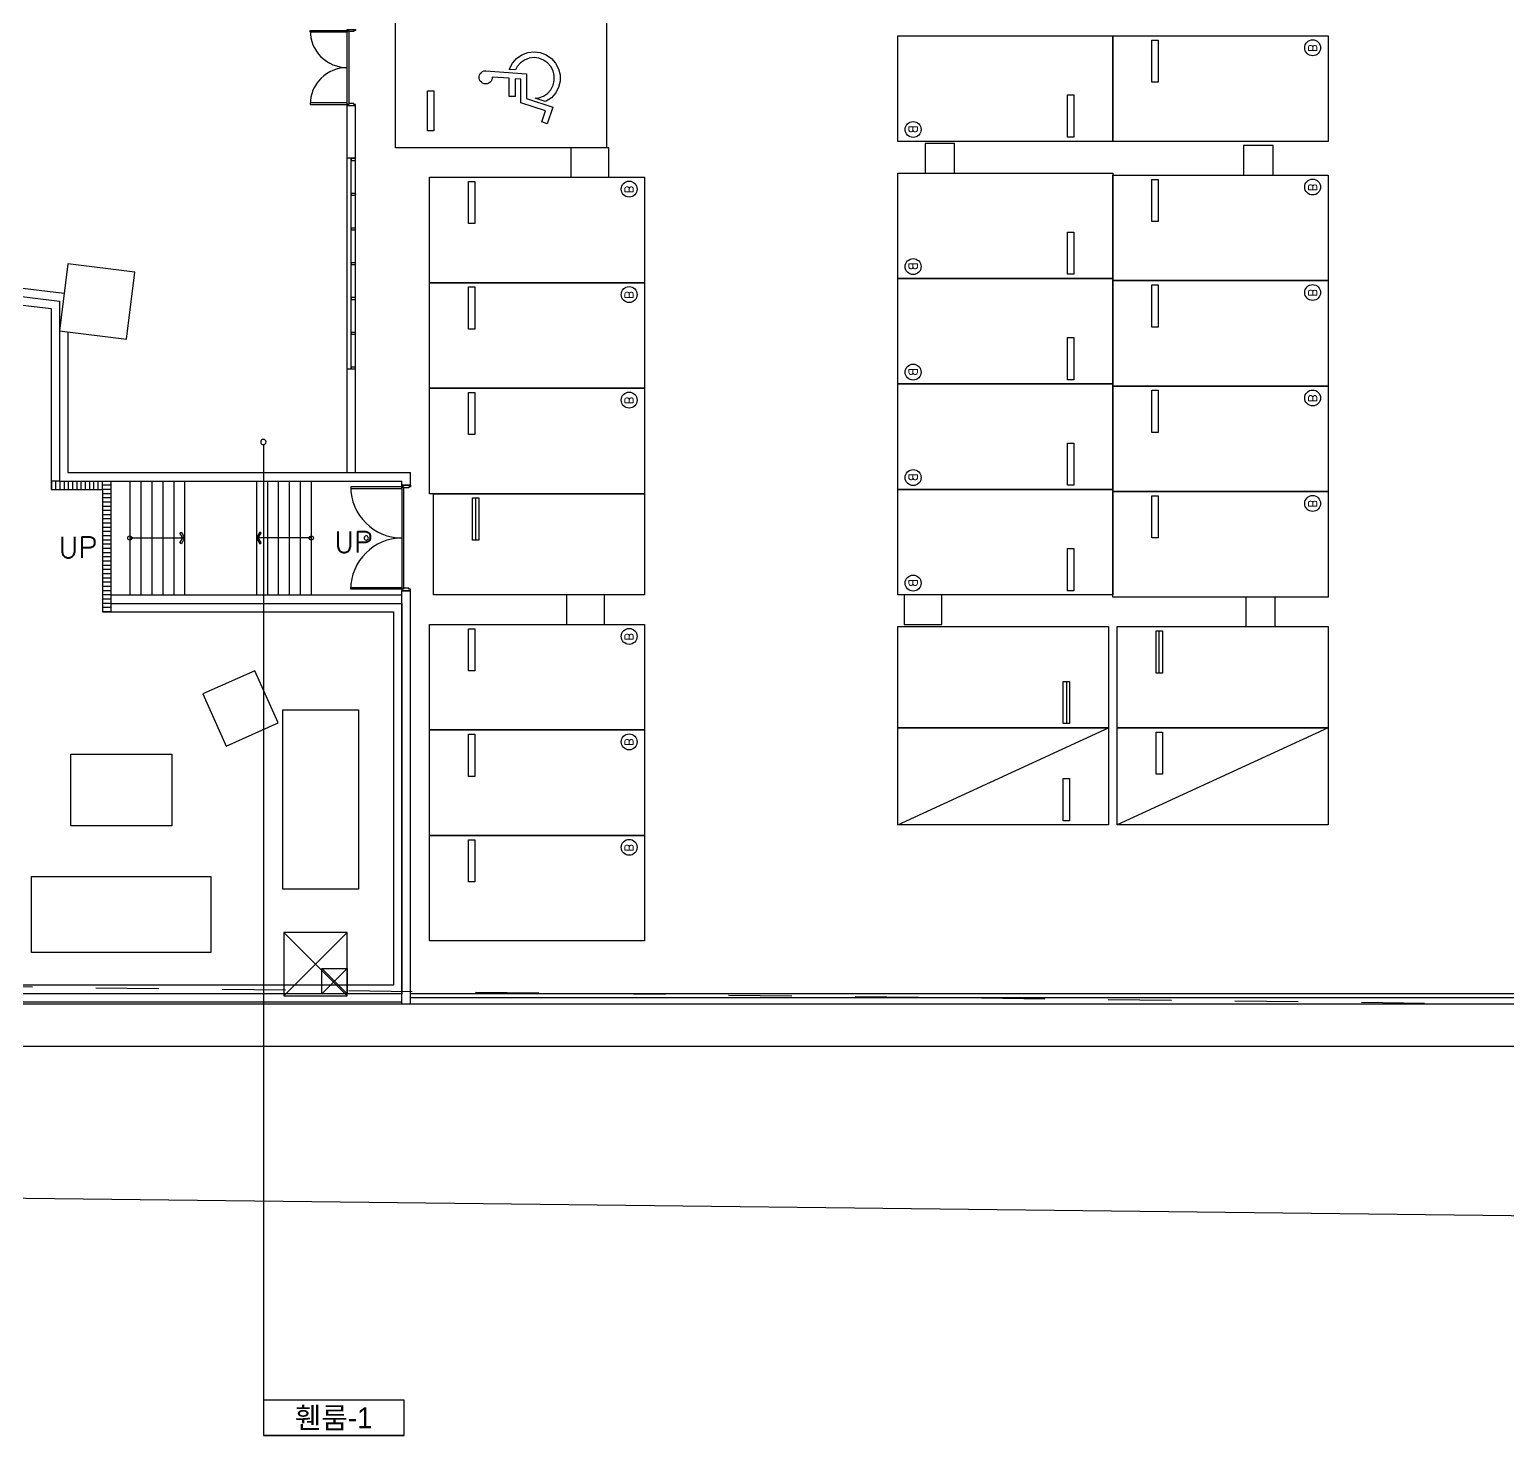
# Model space of a CAD drawing. Header units: millimetres. Extents: x -7614 to 421357, y 87385 to 341757.
# Drawn here: x 110544 to 145572, y 140557 to 173877 of the extents above; entities that cross this region are included whole.
import ezdxf
from ezdxf.enums import TextEntityAlignment as Align

# ---------------------------------------------------------------- set-up
doc = ezdxf.new("R2010")
doc.units = ezdxf.units.MM
doc.header["$LTSCALE"] = 600
doc.header["$MEASUREMENT"] = 0
doc.linetypes.add('HIDDEN', pattern=[2, 1, -1])
for name, color, linetype in [('e-plan', 9, 'CONTINUOUS'), ('e-room-box', 7, 'CONTINUOUS'), ('e-text', 6, 'CONTINUOUS')]:
    doc.layers.add(name, color=color, linetype=linetype)
doc.styles.add('kiahn', font='romans.shx', dxfattribs={"bigfont": 'cadhs.shx'})
doc.styles.add('돋움', font='Dotum.ttf')

msp = doc.modelspace()

# ---------------------------------------------------------------- linework, layer by layer
at = {"layer": 'e-plan'}
for p, q in [((119220, 171077), (119220, 174377)), ((124220, 174377), (124220, 171077)), ((117195, 173852), (118070, 173852)), ((117195, 173812), (117195, 173852)), ((118070, 173812), (117195, 173812)), ((118070, 173852), (118070, 173877)), ((118070, 173877), (118270, 173877)), ((118070, 172102), (118070, 173852)), ((118070, 173852), (118070, 173812)), ((118110, 173852), (118070, 173852)), ((118110, 173832), (118110, 173852)), ((118110, 173832), (118110, 172122)), ((118230, 173832), (118110, 173832)), ((118270, 173852), (118230, 173852)), ((118230, 173852), (118230, 173832)), ((118270, 173877), (118270, 173852)), ((131120, 171227), (131120, 173727)), ((131120, 173727), (136220, 173727)), ((136220, 173727), (136220, 171227)), ((136220, 171227), (136220, 173727)), ((136220, 173727), (141320, 173727)), ((137145, 173627), (137295, 173627)), ((137145, 172627), (137145, 173627)), ((137295, 173627), (137295, 172627)), ((141320, 173727), (141320, 171227)), ((121918, 172947), (121988, 173080)), ((121988, 173080), (122087, 173192)), ((122087, 173192), (122211, 173278)), ((122179, 173089), (122102, 173002)), ((122275, 173155), (122179, 173089)), ((122211, 173278), (122351, 173331)), ((122384, 173197), (122275, 173155)), ((122351, 173331), (122500, 173349)), ((122500, 173211), (122384, 173197)), ((122500, 173349), (122649, 173331)), ((122616, 173197), (122500, 173211)), ((122725, 173155), (122616, 173197)), ((122649, 173331), (122789, 173278)), ((122821, 173089), (122725, 173155)), ((122789, 173278), (122912, 173192)), ((122898, 173002), (122821, 173089)), ((122912, 173192), (123012, 173080)), ((123012, 173080), (123082, 172947)), ((121200, 172763), (121209, 172799)), ((121200, 172725), (121200, 172763)), ((121209, 172689), (121200, 172725)), ((121209, 172799), (121227, 172832)), ((121227, 172656), (121209, 172689)), ((121227, 172832), (121252, 172860)), ((121252, 172860), (121282, 172882)), ((121282, 172882), (121318, 172895)), ((121318, 172895), (121355, 172900)), ((121355, 172900), (122323, 172830)), ((121500, 172689), (121483, 172656)), ((121509, 172725), (121500, 172689)), ((121914, 172721), (121509, 172750)), ((121509, 172750), (121509, 172725)), ((121914, 172929), (121918, 172947)), ((122058, 172919), (121914, 172929)), ((121914, 172292), (121914, 172721)), ((122184, 172702), (122052, 172711)), ((122052, 172711), (122052, 172292)), ((122102, 173002), (122058, 172919)), ((122184, 172143), (122184, 172702)), ((122323, 172830), (122323, 172243)), ((122952, 172898), (122898, 173002)), ((122980, 172785), (122952, 172898)), ((122980, 172668), (122980, 172785)), ((123082, 172947), (123118, 172802)), ((123118, 172802), (123118, 172652)), ((119972, 172427), (120122, 172427)), ((119972, 171477), (119972, 172427)), ((120122, 172427), (120122, 171477)), ((121252, 172628), (121227, 172656)), ((121282, 172606), (121252, 172628)), ((121318, 172593), (121282, 172606)), ((121355, 172588), (121318, 172593)), ((121392, 172593), (121355, 172588)), ((121427, 172606), (121392, 172593)), ((121458, 172628), (121427, 172606)), ((121483, 172656), (121458, 172628)), ((122725, 172298), (122821, 172365)), ((122821, 172365), (122898, 172452)), ((122898, 172452), (122952, 172555)), ((123012, 172373), (122912, 172261)), ((122952, 172555), (122980, 172668)), ((123082, 172506), (123012, 172373)), ((123118, 172652), (123082, 172506)), ((137295, 172627), (137145, 172627)), ((118070, 172142), (117195, 172142)), ((117195, 172142), (117195, 172102)), ((117195, 172102), (118070, 172102)), ((118070, 172102), (118070, 172142)), ((118110, 172102), (118070, 172102)), ((118070, 172102), (118070, 172077)), ((118070, 170827), (118070, 172077)), ((118070, 172077), (118270, 172077)), ((118070, 172077), (118270, 172077)), ((118230, 172122), (118110, 172122)), ((118110, 172122), (118110, 172102)), ((118230, 172102), (118230, 172122)), ((118270, 172102), (118230, 172102)), ((118270, 172077), (118270, 172102)), ((118270, 170827), (118270, 172077)), ((122052, 172292), (121914, 172292)), ((122770, 171948), (122184, 172143)), ((122323, 172243), (122945, 172035)), ((122530, 172247), (122616, 172257)), ((122767, 172168), (122530, 172247)), ((122616, 172257), (122725, 172298)), ((122789, 172176), (122767, 172168)), ((122912, 172261), (122789, 172176)), ((122945, 172035), (122814, 171642)), ((135145, 171327), (135145, 172327)), ((135145, 172327), (135295, 172327)), ((135295, 172327), (135295, 171327)), ((122682, 171686), (122770, 171948)), ((122814, 171642), (122682, 171686)), ((120122, 171477), (119972, 171477)), ((135295, 171327), (135145, 171327)), ((124220, 171077), (119220, 171077)), ((124270, 171077), (123370, 171077)), ((123370, 171077), (123370, 170377)), ((124270, 170377), (124270, 171077)), ((136220, 171227), (131120, 171227)), ((132470, 171177), (131770, 171177)), ((131770, 171177), (131770, 170477)), ((132470, 170477), (132470, 171177)), ((141320, 171227), (136220, 171227)), ((140020, 171127), (139320, 171127)), ((139320, 171127), (139320, 170427)), ((140020, 170427), (140020, 171127)), ((118070, 165827), (118070, 170827)), ((118270, 170827), (118070, 170827)), ((118170, 165837), (118170, 170817)), ((118270, 170817), (118170, 170817)), ((118170, 170817), (118170, 170777)), ((118170, 170777), (118270, 170777)), ((118270, 170777), (118270, 170817)), ((118270, 165857), (118270, 170797)), ((120020, 167877), (120020, 170377)), ((120020, 170377), (125120, 170377)), ((120945, 170277), (121095, 170277)), ((120945, 169277), (120945, 170277)), ((121095, 170277), (121095, 169277)), ((123370, 170377), (124270, 170377)), ((125120, 170377), (125120, 167877)), ((131120, 167977), (131120, 170477)), ((131120, 170477), (136220, 170477)), ((131770, 170477), (132470, 170477)), ((136220, 170477), (136220, 167977)), ((136220, 167927), (136220, 170427)), ((136220, 170427), (141320, 170427)), ((137145, 170327), (137295, 170327)), ((137145, 169327), (137145, 170327)), ((137295, 170327), (137295, 169327)), ((139320, 170427), (140020, 170427)), ((141320, 170427), (141320, 167927)), ((118270, 169993), (118170, 169993)), ((118170, 169993), (118170, 169953)), ((118170, 169953), (118270, 169953)), ((118270, 169953), (118270, 169993)), ((93356, 169637), (111254, 167439)), ((93343, 169437), (111054, 167262)), ((121095, 169277), (120945, 169277)), ((137295, 169327), (137145, 169327)), ((118270, 169170), (118170, 169170)), ((118170, 169170), (118170, 169130)), ((118170, 169130), (118270, 169130)), ((118270, 169130), (118270, 169170)), ((135145, 168077), (135145, 169077)), ((135145, 169077), (135295, 169077)), ((135295, 169077), (135295, 168077)), ((111449, 168322), (111254, 166734)), ((113037, 168127), (111449, 168322)), ((118270, 168347), (118170, 168347)), ((118170, 168347), (118170, 168307)), ((118170, 168307), (118270, 168307)), ((118270, 168307), (118270, 168347)), ((109239, 167888), (111364, 167627)), ((112842, 166539), (113037, 168127)), ((120020, 165377), (120020, 167877)), ((120020, 167877), (125120, 167877)), ((125120, 167877), (120020, 167877)), ((125120, 167877), (125120, 165377)), ((136220, 167977), (131120, 167977)), ((131120, 165477), (131120, 167977)), ((131120, 167977), (136220, 167977)), ((135295, 168077), (135145, 168077)), ((136220, 167977), (136220, 165477)), ((136220, 165427), (136220, 167927)), ((136220, 167927), (141320, 167927)), ((141320, 167927), (136220, 167927)), ((137145, 167827), (137295, 167827)), ((137145, 166827), (137145, 167827)), ((137295, 167827), (137295, 166827)), ((141320, 167927), (141320, 165427)), ((109214, 167690), (111254, 167439)), ((111254, 167439), (111254, 163177)), ((111254, 167439), (111254, 163177)), ((118270, 167523), (118170, 167523)), ((118170, 167523), (118170, 167483)), ((118170, 167483), (118270, 167483)), ((118270, 167483), (118270, 167523)), ((120945, 167777), (121095, 167777)), ((120945, 166777), (120945, 167777)), ((121095, 167777), (121095, 166777)), ((111054, 167262), (111054, 162977)), ((111254, 166734), (112842, 166539)), ((121095, 166777), (120945, 166777)), ((137295, 166827), (137145, 166827)), ((111454, 166709), (111454, 163377)), ((118270, 166700), (118170, 166700)), ((118170, 166700), (118170, 166660)), ((118170, 166660), (118270, 166660)), ((118270, 166660), (118270, 166700)), ((135145, 165577), (135145, 166577)), ((135145, 166577), (135295, 166577)), ((135295, 166577), (135295, 165577)), ((118070, 163377), (118070, 165827)), ((118270, 165827), (118070, 165827)), ((118270, 165877), (118170, 165877)), ((118170, 165877), (118170, 165837)), ((118170, 165837), (118270, 165837)), ((118270, 165837), (118270, 165877)), ((118270, 163377), (118270, 165827)), ((120020, 162877), (120020, 165377)), ((120020, 165377), (125120, 165377)), ((125120, 165377), (120020, 165377)), ((125120, 165377), (125120, 162877)), ((136220, 165477), (131120, 165477)), ((131120, 162977), (131120, 165477)), ((131120, 165477), (136220, 165477)), ((135295, 165577), (135145, 165577)), ((136220, 165477), (136220, 162977)), ((141320, 165427), (136220, 165427)), ((136220, 162927), (136220, 165427)), ((136220, 165427), (141320, 165427)), ((141320, 165427), (141320, 162927)), ((120945, 165277), (121095, 165277)), ((120945, 164277), (120945, 165277)), ((121095, 165277), (121095, 164277)), ((137145, 165327), (137295, 165327)), ((137145, 164327), (137145, 165327)), ((137295, 165327), (137295, 164327)), ((137295, 164327), (137145, 164327)), ((121095, 164277), (120945, 164277)), ((135145, 163077), (135145, 164077)), ((135145, 164077), (135295, 164077)), ((135295, 164077), (135295, 163077)), ((111454, 163377), (119570, 163377)), ((119570, 163077), (119570, 163377)), ((119570, 163077), (119570, 163377)), ((111254, 163177), (111054, 163177)), ((111054, 162977), (112270, 162977)), ((111070, 162977), (111070, 163177)), ((111170, 162977), (111170, 163177)), ((111254, 163177), (118071, 163177)), ((111254, 163177), (112470, 163177)), ((111270, 162977), (111270, 163177)), ((111370, 162977), (111370, 163177)), ((111470, 162977), (111470, 163177)), ((111570, 162977), (111570, 163177)), ((111670, 162977), (111670, 163177)), ((111770, 162977), (111770, 163177)), ((111870, 162977), (111870, 163177)), ((111970, 162977), (111970, 163177)), ((112070, 162977), (112070, 163177)), ((112170, 162977), (112170, 163177)), ((112270, 162977), (112270, 163177)), ((112470, 163077), (112270, 163077)), ((112470, 162977), (112270, 162977)), ((112270, 162977), (112270, 160077)), ((112470, 163177), (119370, 163177)), ((112470, 163177), (112470, 160477)), ((112470, 163177), (112470, 160277)), ((112920, 163177), (112920, 160477)), ((113180, 163177), (113180, 160477)), ((113440, 163177), (113440, 160477)), ((113700, 163177), (113700, 160477)), ((113960, 163177), (113960, 160477)), ((114220, 163177), (114220, 160477)), ((114220, 163177), (114220, 160477)), ((115920, 163177), (115920, 160477)), ((116180, 163177), (116180, 160477)), ((116440, 163177), (116440, 160477)), ((116700, 163177), (116700, 160477)), ((116960, 163177), (116960, 160477)), ((117220, 163177), (117220, 160477)), ((119370, 163042), (118155, 163042)), ((118155, 163042), (118155, 163002)), ((118155, 163002), (119370, 163002)), ((119370, 163077), (119370, 163177)), ((119370, 163077), (119370, 163177)), ((119570, 163077), (119370, 163077)), ((119370, 163042), (119370, 163077)), ((119370, 163077), (119570, 163077)), ((119370, 163042), (119370, 160611)), ((119370, 163002), (119370, 163042)), ((119410, 163042), (119370, 163042)), ((119410, 163042), (119410, 160611)), ((119410, 163014), (119410, 163042)), ((119530, 163014), (119410, 163014)), ((119570, 163042), (119530, 163042)), ((119530, 163042), (119530, 163014)), ((119570, 163077), (119570, 163042)), ((136220, 162977), (131120, 162977)), ((131120, 160477), (131120, 162977)), ((131120, 162977), (136220, 162977)), ((135295, 163077), (135145, 163077)), ((136220, 162977), (136220, 160477)), ((136220, 160427), (136220, 162927)), ((136220, 162927), (141320, 162927)), ((141320, 162927), (136220, 162927)), ((141320, 162927), (141320, 160427)), ((112470, 162877), (112270, 162877)), ((112470, 162777), (112270, 162777)), ((112470, 162677), (112270, 162677)), ((112470, 162577), (112270, 162577)), ((125120, 162877), (120020, 162877)), ((120120, 160477), (120120, 162877)), ((120120, 162877), (125120, 162877)), ((121045, 162777), (121195, 162777)), ((121045, 161777), (121045, 162777)), ((121120, 161777), (121120, 162777)), ((121195, 162777), (121195, 161777)), ((125120, 162877), (125120, 160477)), ((137145, 162827), (137295, 162827)), ((137145, 161827), (137145, 162827)), ((137295, 162827), (137295, 161827)), ((112470, 162477), (112270, 162477)), ((112470, 162377), (112270, 162377)), ((112470, 162277), (112270, 162277)), ((112470, 162177), (112270, 162177)), ((112470, 162077), (112270, 162077)), ((112470, 161977), (112270, 161977)), ((112470, 161877), (112270, 161877)), ((114109, 161943), (114143, 161962)), ((114176, 161827), (114109, 161943)), ((114143, 161962), (114220, 161827)), ((115998, 161962), (115920, 161827)), ((115965, 161827), (116031, 161943)), ((116031, 161943), (115998, 161962)), ((112470, 161777), (112270, 161777)), ((112470, 161677), (112270, 161677)), ((112470, 161577), (112270, 161577)), ((112920, 161827), (114220, 161827)), ((114109, 161711), (114176, 161827)), ((114143, 161687), (114109, 161711)), ((114220, 161827), (114143, 161687)), ((117220, 161827), (115920, 161827)), ((115920, 161827), (115998, 161687)), ((116031, 161711), (115965, 161827)), ((115998, 161687), (116031, 161711)), ((121195, 161777), (121045, 161777)), ((135145, 160577), (135145, 161577)), ((135145, 161577), (135295, 161577)), ((135295, 161577), (135295, 160577)), ((137295, 161827), (137145, 161827)), ((112470, 161477), (112270, 161477)), ((112470, 161377), (112270, 161377)), ((112470, 161277), (112270, 161277)), ((112470, 161177), (112270, 161177)), ((112470, 161077), (112270, 161077)), ((112470, 160977), (112270, 160977)), ((112470, 160877), (112270, 160877)), ((112470, 160777), (112270, 160777)), ((112470, 160677), (112270, 160677)), ((112470, 160577), (112270, 160577)), ((112470, 160477), (112270, 160477)), ((112470, 160477), (119370, 160477)), ((112470, 160477), (112470, 160277)), ((118155, 160611), (118155, 160651)), ((118155, 160651), (119370, 160651)), ((119370, 160611), (118155, 160611)), ((119370, 160651), (119370, 160611)), ((119410, 160611), (119370, 160611)), ((119370, 160611), (119370, 160577)), ((119370, 150777), (119370, 160577)), ((119570, 160577), (119370, 160577)), ((119370, 160577), (119570, 160577)), ((119530, 160639), (119410, 160639)), ((119410, 160639), (119410, 160611)), ((119530, 160611), (119530, 160639)), ((119570, 160611), (119530, 160611)), ((119570, 160577), (119570, 160611)), ((119570, 150777), (119570, 160577)), ((125120, 160477), (120120, 160477)), ((124170, 160477), (123270, 160477)), ((123270, 160477), (123270, 159777)), ((124170, 159777), (124170, 160477)), ((136220, 160477), (131120, 160477)), ((132170, 160477), (131270, 160477)), ((131270, 160477), (131270, 159777)), ((132170, 159777), (132170, 160477)), ((135295, 160577), (135145, 160577)), ((112470, 160377), (112270, 160377)), ((112470, 160277), (112270, 160277)), ((112470, 160177), (112270, 160177)), ((112470, 160277), (119370, 160277)), ((112470, 160277), (112470, 160077)), ((112470, 160277), (119370, 160277)), ((119370, 160277), (119370, 151027)), ((141320, 160427), (136220, 160427)), ((140070, 160427), (139370, 160427)), ((139370, 160427), (139370, 159727)), ((140070, 159727), (140070, 160427)), ((112470, 160077), (112270, 160077)), ((112270, 160077), (119170, 160077)), ((119170, 160077), (119170, 151227)), ((120020, 157277), (120020, 159777)), ((120020, 159777), (125120, 159777)), ((123270, 159777), (124170, 159777)), ((125120, 159777), (125120, 157277)), ((131270, 159777), (132170, 159777)), ((120945, 159677), (121095, 159677)), ((120945, 158677), (120945, 159677)), ((121095, 159677), (121095, 158677)), ((131120, 157327), (131120, 159727)), ((131120, 159727), (136120, 159727)), ((136120, 159727), (136120, 157327)), ((136320, 157327), (136320, 159727)), ((136320, 159727), (141320, 159727)), ((137245, 159627), (137395, 159627)), ((137245, 158627), (137245, 159627)), ((137320, 158627), (137320, 159627)), ((137395, 159627), (137395, 158627)), ((139370, 159727), (140070, 159727)), ((141320, 159727), (141320, 157327)), ((115886, 158679), (114653, 158130)), ((116435, 157445), (115886, 158679)), ((121095, 158677), (120945, 158677)), ((135045, 157427), (135045, 158427)), ((135045, 158427), (135195, 158427)), ((135120, 158427), (135120, 157427)), ((135195, 158427), (135195, 157427)), ((137395, 158627), (137245, 158627)), ((114653, 158130), (115202, 156896)), ((116544, 157752), (118344, 157752)), ((116544, 153501), (116544, 157752)), ((118344, 157752), (118344, 153501)), ((115202, 156896), (116435, 157445)), ((125120, 157277), (120020, 157277)), ((120020, 154777), (120020, 157277)), ((120020, 157277), (125120, 157277)), ((125120, 157277), (125120, 154777)), ((131120, 155027), (136120, 157327)), ((131120, 155027), (131120, 157327)), ((131120, 157327), (136120, 157327)), ((136120, 157327), (131120, 157327)), ((135195, 157427), (135045, 157427)), ((136120, 157327), (136120, 155027)), ((141320, 157327), (136320, 155027)), ((136320, 155027), (136320, 157327)), ((136320, 157327), (141320, 157327)), ((141320, 157327), (136320, 157327)), ((141320, 157327), (141320, 155027)), ((120945, 157177), (121095, 157177)), ((120945, 156177), (120945, 157177)), ((121095, 157177), (121095, 156177)), ((137245, 157227), (137395, 157227)), ((137245, 156227), (137245, 157227)), ((137395, 157227), (137395, 156227)), ((111519, 156701), (113919, 156701)), ((111519, 155001), (111519, 156701)), ((113919, 156701), (113919, 155001)), ((137395, 156227), (137245, 156227)), ((121095, 156177), (120945, 156177)), ((135045, 155127), (135045, 156127)), ((135045, 156127), (135195, 156127)), ((135195, 156127), (135195, 155127)), ((113919, 155001), (111519, 155001)), ((136120, 155027), (131120, 155027)), ((135195, 155127), (135045, 155127)), ((141320, 155027), (136320, 155027)), ((125120, 154777), (120020, 154777)), ((120020, 152277), (120020, 154777)), ((120020, 154777), (125120, 154777)), ((120945, 154677), (121095, 154677)), ((120945, 153677), (120945, 154677)), ((121095, 154677), (121095, 153677)), ((125120, 154777), (125120, 152277)), ((110593, 153801), (114844, 153801)), ((110593, 152001), (110593, 153801)), ((114844, 153801), (114844, 152001)), ((118344, 153501), (116544, 153501)), ((121095, 153677), (120945, 153677)), ((118070, 150977), (116570, 152477)), ((116570, 150977), (118070, 152477)), ((118070, 152477), (116570, 152477)), ((116570, 152477), (116570, 150977)), ((118070, 150977), (118070, 152477)), ((125120, 152277), (120020, 152277)), ((114844, 152001), (110593, 152001)), ((117470, 151027), (118070, 151627)), ((118070, 151027), (117470, 151627)), ((117470, 151627), (118070, 151627)), ((117470, 151027), (117470, 151627)), ((118070, 151627), (118070, 151027)), ((119370, 151027), (77220, 151027)), ((119370, 151027), (77220, 151027)), ((119170, 151227), (77420, 151227)), ((116570, 150977), (118070, 150977)), ((118070, 151027), (117470, 151027)), ((184920, 151027), (119570, 151027)), ((193770, 150777), (76970, 150777)), ((119370, 150827), (77020, 150827)), ((184920, 150927), (119570, 150927)), ((192770, 149777), (75970, 149777)), ((101156, 146286), (203947, 145100))]:
    msp.add_line(p, q, dxfattribs=at)
at = {"layer": 'e-plan', "linetype": 'HIDDEN', "ltscale": 2.5}
msp.add_line((152609, 150693), (101218, 151286), dxfattribs=at)
at = {"layer": 'e-plan'}
for centre, radius in [((140955, 173445), 189), ((131486, 171508), 189), ((124755, 170095), 189), ((140955, 170145), 189), ((131486, 168258), 189), ((140955, 167645), 189), ((124755, 167595), 189), ((131486, 165758), 189), ((140955, 165145), 189), ((124755, 165095), 189), ((131486, 163258), 189), ((140955, 162645), 189), ((112920, 161827), 50), ((117220, 161827), 50), ((131486, 160758), 189), ((124755, 159495), 189), ((124755, 156995), 189), ((124755, 154495), 189)]:
    msp.add_circle(centre, radius, dxfattribs=at)
for centre, radius, start, end in [((118070, 173852), 875, 180, 270.0001), ((118070, 172102), 875, 89.9999, 180), ((119370, 163042), 1215, 180, 270), ((118525, 161827), 50, 60, 240), ((118525, 161827), 50, 240, 60), ((119370, 160611), 1215, 90, 180)]:
    msp.add_arc(centre, radius, start, end, dxfattribs=at)
msp.add_point((118270, 169973), dxfattribs=at)
at = {"layer": 'e-room-box'}
for p, q in [((116086, 164040), (116086, 140557)), ((119419, 141390), (116086, 141390)), ((116086, 141390), (116086, 140557)), ((119419, 140557), (119419, 141390)), ((119419, 140557), (116086, 140557)), ((116086, 140557), (119419, 140557))]:
    msp.add_line(p, q, dxfattribs=at)
for start, end in [(90, 270), (270, 90)]:
    msp.add_arc((116086, 164102), 62.5, start, end, dxfattribs=at)

# ---------------------------------------------------------------- texts
at = {"layer": 'e-plan', "style": 'kiahn', "text_generation_flag": 4}
for rotation, p in [(90, (140854, 173346)), (270, (131587, 171607)), (90, (124654, 169996)), (90, (140854, 170046)), (270, (131587, 168357)), (90, (124654, 167496)), (90, (140854, 167546)), (270, (131587, 165857)), (90, (124654, 164996)), (90, (140854, 165046)), (270, (131587, 163357)), (90, (140854, 162546)), (270, (131587, 160857)), (90, (124654, 159396)), (90, (124654, 156896)), (90, (124654, 154396))]:
    msp.add_text('B', height=200, rotation=rotation, dxfattribs=at).set_placement(p)
at = {"layer": 'e-plan', "style": 'kiahn'}
for p in [(111689, 161356), (118224, 161482)]:
    msp.add_text('UP', height=500, dxfattribs=at).set_placement(p, align=Align.CENTER)
at = {"layer": 'e-text', "style": '돋움'}
msp.add_text('휀룸-1', height=500, dxfattribs=at).set_placement((117752, 140974), align=Align.MIDDLE_CENTER)

doc.saveas('drawing.dxf')
